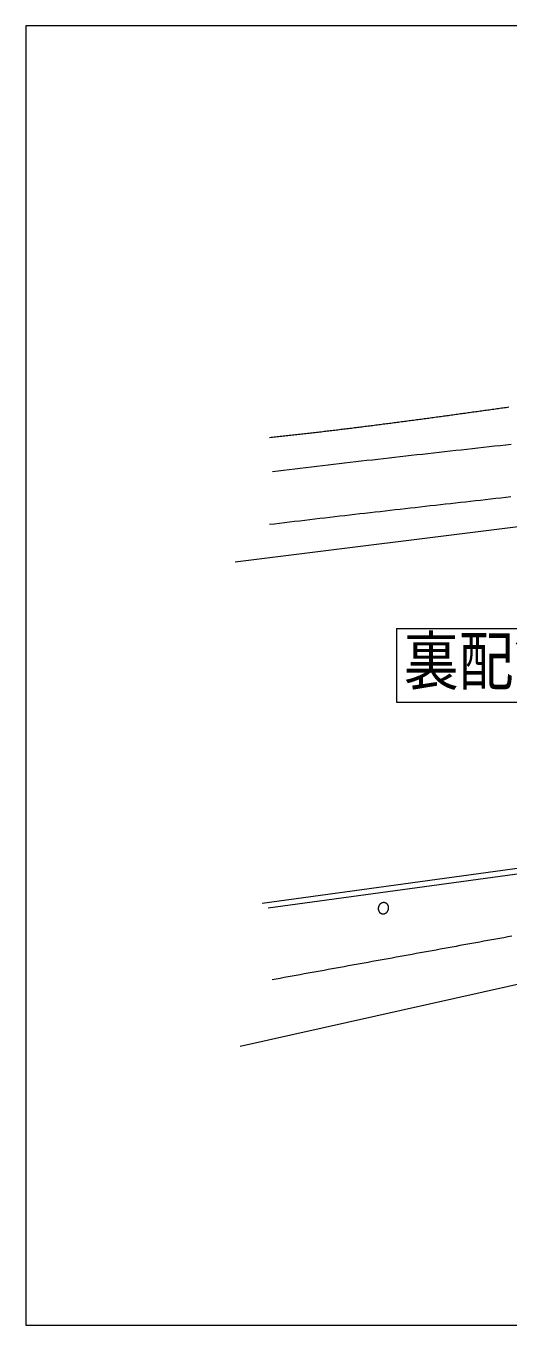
# Model space of a CAD drawing. Units: millimetres on the paper. Extents: x -305 to 305, y -152 to 152.
# Drawn here: x -231.7 to -207.2, y -111.6 to -45.6 of the extents above; entities that cross this region are included whole.
import ezdxf
from ezdxf.enums import TextEntityAlignment as Align

# ---------------------------------------------------------------- set-up
doc = ezdxf.new("R2010")
doc.units = ezdxf.units.MM
doc.layers.add('0-1_RV', color=7, linetype='Continuous', lineweight=9)
doc.styles.add('ＭＳ ゴシック', font='')
doc.styles.get('ＭＳ ゴシック').set_extended_font_data('MS Gothic')

msp = doc.modelspace()

# ---------------------------------------------------------------- linework, layer by layer
at = {"layer": '0-1_RV'}
for p, q in [((-192.602, -69.303), (-221.034, -72.871)), ((-212.825, -76.232), (-212.825, -79.978)), ((-212.825, -76.232), (-202.825, -76.232)), ((-212.825, -79.978), (-202.825, -79.978)), ((-219.661, -90.191), (-194.754, -86.768)), ((-219.353, -90.438), (-194.447, -87.014)), ((-184.995, -89.444), (-220.773, -97.485))]:
    msp.add_line(p, q, dxfattribs=at)
msp.add_lwpolyline([(-231.654, -111.629), (-164.163, -111.629), (-164.163, -45.625), (-231.654, -45.625)], close=True, dxfattribs=at)
for points in [[(-207.811, -65.094), (-207.888, -65.105), (-207.965, -65.116), (-208.042, -65.127), (-208.118, -65.137), (-208.195, -65.148), (-208.272, -65.159), (-208.349, -65.17), (-208.426, -65.18), (-208.503, -65.191), (-208.58, -65.202), (-208.657, -65.212), (-208.733, -65.223), (-208.81, -65.234), (-208.887, -65.245), (-208.964, -65.255), (-209.041, -65.266), (-209.118, -65.277), (-209.195, -65.287), (-209.271, -65.298), (-209.348, -65.309), (-209.425, -65.319), (-209.502, -65.33), (-209.579, -65.34), (-209.656, -65.351), (-209.733, -65.362), (-209.81, -65.372), (-209.886, -65.383), (-209.963, -65.393), (-210.04, -65.404), (-210.117, -65.414), (-210.194, -65.425), (-210.271, -65.435), (-210.348, -65.446), (-210.425, -65.457), (-210.502, -65.467), (-210.578, -65.477), (-210.655, -65.488), (-210.732, -65.498), (-210.809, -65.509)], [(-207.119, -64.997), (-207.196, -65.008), (-207.273, -65.019), (-207.35, -65.03), (-207.427, -65.04), (-207.504, -65.051), (-207.581, -65.062), (-207.657, -65.073), (-207.734, -65.084), (-207.811, -65.094)], [(-213.81, -65.905), (-213.887, -65.915), (-213.964, -65.924), (-214.041, -65.934), (-214.118, -65.944), (-214.195, -65.954), (-214.272, -65.963), (-214.349, -65.973), (-214.426, -65.983), (-214.503, -65.992), (-214.58, -66.002), (-214.657, -66.012), (-214.734, -66.021), (-214.811, -66.031), (-214.888, -66.041), (-214.965, -66.05), (-215.042, -66.06), (-215.119, -66.069), (-215.196, -66.079), (-215.273, -66.088), (-215.35, -66.098), (-215.427, -66.107), (-215.504, -66.116), (-215.581, -66.126), (-215.658, -66.135), (-215.735, -66.144), (-215.812, -66.154), (-215.889, -66.163), (-215.966, -66.172), (-216.043, -66.182), (-216.12, -66.191), (-216.197, -66.2), (-216.274, -66.209), (-216.351, -66.218), (-216.428, -66.228), (-216.505, -66.237), (-216.582, -66.246), (-216.66, -66.255), (-216.737, -66.264), (-216.814, -66.273)], [(-210.809, -65.509), (-210.886, -65.519), (-210.963, -65.53), (-211.04, -65.54), (-211.117, -65.55), (-211.194, -65.561), (-211.271, -65.571), (-211.347, -65.582), (-211.424, -65.592), (-211.501, -65.602), (-211.578, -65.612), (-211.655, -65.623), (-211.732, -65.633), (-211.809, -65.643), (-211.886, -65.654), (-211.963, -65.664), (-212.04, -65.674), (-212.117, -65.684), (-212.194, -65.694), (-212.271, -65.705), (-212.347, -65.715), (-212.424, -65.725), (-212.501, -65.735), (-212.578, -65.745), (-212.655, -65.755), (-212.732, -65.765), (-212.809, -65.775), (-212.886, -65.785), (-212.963, -65.795), (-213.04, -65.805), (-213.117, -65.815), (-213.194, -65.825), (-213.271, -65.835), (-213.348, -65.845), (-213.425, -65.855), (-213.502, -65.865), (-213.579, -65.875), (-213.656, -65.885), (-213.733, -65.895), (-213.81, -65.905)], [(-216.814, -66.273), (-216.891, -66.282), (-216.968, -66.291), (-217.045, -66.3), (-217.122, -66.309), (-217.199, -66.318), (-217.276, -66.327), (-217.353, -66.335), (-217.43, -66.344), (-217.508, -66.353), (-217.585, -66.362), (-217.662, -66.37), (-217.739, -66.379), (-217.816, -66.388), (-217.893, -66.397), (-217.97, -66.405), (-218.047, -66.414), (-218.124, -66.422), (-218.202, -66.431), (-218.279, -66.439), (-218.356, -66.448), (-218.433, -66.456), (-218.51, -66.465), (-218.587, -66.473), (-218.664, -66.482), (-218.742, -66.49), (-218.819, -66.498), (-218.896, -66.507), (-218.973, -66.515), (-219.05, -66.523), (-219.127, -66.532), (-219.205, -66.54), (-219.282, -66.548), (-219.282, -66.548)], [(-207.004, -66.888), (-207.286, -66.919), (-207.568, -66.95), (-207.85, -66.981), (-208.132, -67.013), (-208.414, -67.044), (-208.697, -67.076), (-208.979, -67.107), (-209.261, -67.139), (-209.543, -67.17), (-209.825, -67.201), (-210.107, -67.233), (-210.389, -67.265), (-210.671, -67.296), (-210.953, -67.328), (-211.235, -67.359), (-211.517, -67.391), (-211.799, -67.423), (-212.082, -67.455), (-212.364, -67.486), (-212.646, -67.518), (-212.928, -67.55), (-213.21, -67.582), (-213.492, -67.614), (-213.774, -67.646), (-214.056, -67.678), (-214.338, -67.71), (-214.62, -67.742), (-214.902, -67.774), (-215.184, -67.807), (-215.466, -67.839)], [(-215.466, -67.839), (-215.748, -67.872), (-216.03, -67.905), (-216.312, -67.937), (-216.594, -67.97), (-216.876, -68.003), (-217.158, -68.037), (-217.439, -68.07), (-217.721, -68.103), (-218.003, -68.137), (-218.285, -68.17), (-218.567, -68.204), (-218.849, -68.238), (-219.13, -68.272), (-219.13, -68.272)], [(-207.029, -69.556), (-207.285, -69.584), (-207.54, -69.613), (-207.795, -69.641), (-208.051, -69.67), (-208.306, -69.699), (-208.561, -69.727), (-208.817, -69.756), (-209.072, -69.784), (-209.327, -69.813), (-209.583, -69.842), (-209.838, -69.87), (-210.093, -69.899), (-210.349, -69.928), (-210.604, -69.957), (-210.859, -69.985), (-211.115, -70.014), (-211.37, -70.043), (-211.625, -70.072), (-211.881, -70.101), (-212.136, -70.13), (-212.391, -70.159), (-212.646, -70.188), (-212.902, -70.217), (-213.157, -70.246), (-213.412, -70.275), (-213.668, -70.304), (-213.923, -70.333), (-214.178, -70.362), (-214.433, -70.392), (-214.689, -70.421), (-214.944, -70.45), (-215.199, -70.48), (-215.454, -70.509), (-215.71, -70.539), (-215.965, -70.569)], [(-215.965, -70.569), (-216.22, -70.599), (-216.475, -70.628), (-216.73, -70.658), (-216.986, -70.688), (-217.241, -70.719), (-217.496, -70.749), (-217.751, -70.779), (-218.006, -70.81), (-218.261, -70.84), (-218.516, -70.871), (-218.772, -70.901), (-219.027, -70.932), (-219.282, -70.963)], [(-213.755, -90.408), (-213.756, -90.412), (-213.757, -90.416), (-213.758, -90.419), (-213.758, -90.423), (-213.759, -90.427), (-213.759, -90.431), (-213.76, -90.435), (-213.76, -90.439), (-213.761, -90.443), (-213.761, -90.447), (-213.761, -90.451), (-213.761, -90.455), (-213.762, -90.459), (-213.762, -90.463), (-213.762, -90.467), (-213.762, -90.471), (-213.762, -90.476), (-213.762, -90.48), (-213.762, -90.484), (-213.761, -90.488), (-213.761, -90.492), (-213.761, -90.496), (-213.76, -90.5), (-213.76, -90.504), (-213.76, -90.508), (-213.759, -90.512), (-213.758, -90.516), (-213.758, -90.52), (-213.757, -90.523), (-213.756, -90.527), (-213.756, -90.531), (-213.755, -90.535), (-213.754, -90.539), (-213.753, -90.543), (-213.752, -90.547), (-213.751, -90.551), (-213.75, -90.555), (-213.749, -90.559), (-213.747, -90.562)], [(-213.688, -90.268), (-213.69, -90.271), (-213.693, -90.274), (-213.695, -90.277), (-213.698, -90.281), (-213.7, -90.284), (-213.702, -90.287), (-213.705, -90.29), (-213.707, -90.294), (-213.709, -90.297), (-213.711, -90.3), (-213.714, -90.304), (-213.716, -90.307), (-213.718, -90.311), (-213.72, -90.314), (-213.722, -90.318), (-213.724, -90.321), (-213.726, -90.325), (-213.727, -90.328), (-213.729, -90.332), (-213.731, -90.335), (-213.733, -90.339), (-213.734, -90.343), (-213.736, -90.346), (-213.738, -90.35), (-213.739, -90.354), (-213.741, -90.358), (-213.742, -90.361), (-213.743, -90.365), (-213.745, -90.369), (-213.746, -90.373), (-213.747, -90.377), (-213.748, -90.38), (-213.75, -90.384), (-213.751, -90.388), (-213.752, -90.392), (-213.753, -90.396), (-213.754, -90.4), (-213.755, -90.404), (-213.755, -90.408)], [(-213.56, -90.18), (-213.564, -90.181), (-213.568, -90.183), (-213.571, -90.184), (-213.575, -90.186), (-213.579, -90.187), (-213.583, -90.189), (-213.586, -90.19), (-213.59, -90.192), (-213.594, -90.194), (-213.597, -90.196), (-213.601, -90.197), (-213.604, -90.199), (-213.608, -90.201), (-213.611, -90.203), (-213.615, -90.205), (-213.618, -90.207), (-213.622, -90.21), (-213.625, -90.212), (-213.628, -90.214), (-213.632, -90.216), (-213.635, -90.219), (-213.638, -90.221), (-213.641, -90.224), (-213.644, -90.226), (-213.648, -90.229), (-213.651, -90.231), (-213.654, -90.234), (-213.657, -90.236), (-213.66, -90.239), (-213.663, -90.242), (-213.666, -90.245), (-213.668, -90.247), (-213.671, -90.25), (-213.674, -90.253), (-213.677, -90.256), (-213.68, -90.259), (-213.682, -90.262), (-213.685, -90.265), (-213.688, -90.268)], [(-213.406, -90.178), (-213.41, -90.177), (-213.414, -90.175), (-213.418, -90.174), (-213.421, -90.173), (-213.425, -90.172), (-213.429, -90.172), (-213.433, -90.171), (-213.437, -90.17), (-213.441, -90.169), (-213.445, -90.169), (-213.449, -90.168), (-213.453, -90.168), (-213.457, -90.167), (-213.461, -90.167), (-213.465, -90.167), (-213.469, -90.167), (-213.473, -90.166), (-213.477, -90.166), (-213.481, -90.166), (-213.485, -90.166), (-213.489, -90.167), (-213.493, -90.167), (-213.497, -90.167), (-213.501, -90.167), (-213.505, -90.168), (-213.509, -90.168), (-213.513, -90.169), (-213.517, -90.169), (-213.521, -90.17), (-213.525, -90.171), (-213.529, -90.172), (-213.533, -90.172), (-213.537, -90.173), (-213.541, -90.174), (-213.545, -90.175), (-213.549, -90.176), (-213.552, -90.177), (-213.556, -90.179), (-213.56, -90.18)], [(-213.283, -90.27), (-213.285, -90.267), (-213.287, -90.264), (-213.29, -90.26), (-213.292, -90.257), (-213.295, -90.254), (-213.297, -90.251), (-213.3, -90.248), (-213.303, -90.245), (-213.305, -90.242), (-213.308, -90.239), (-213.311, -90.236), (-213.314, -90.233), (-213.317, -90.231), (-213.32, -90.228), (-213.323, -90.225), (-213.326, -90.223), (-213.329, -90.22), (-213.332, -90.218), (-213.335, -90.215), (-213.338, -90.213), (-213.342, -90.21), (-213.345, -90.208), (-213.348, -90.206), (-213.352, -90.204), (-213.355, -90.201), (-213.358, -90.199), (-213.362, -90.197), (-213.365, -90.195), (-213.369, -90.193), (-213.373, -90.192), (-213.376, -90.19), (-213.38, -90.188), (-213.383, -90.186), (-213.387, -90.185), (-213.391, -90.183), (-213.395, -90.182), (-213.398, -90.18), (-213.402, -90.179), (-213.406, -90.178)], [(-213.233, -90.417), (-213.233, -90.413), (-213.233, -90.409), (-213.234, -90.405), (-213.234, -90.401), (-213.235, -90.397), (-213.235, -90.393), (-213.236, -90.389), (-213.236, -90.385), (-213.237, -90.381), (-213.238, -90.377), (-213.239, -90.373), (-213.239, -90.369), (-213.24, -90.365), (-213.241, -90.361), (-213.242, -90.357), (-213.243, -90.353), (-213.245, -90.35), (-213.246, -90.346), (-213.247, -90.342), (-213.248, -90.338), (-213.25, -90.334), (-213.251, -90.331), (-213.252, -90.327), (-213.254, -90.323), (-213.255, -90.319), (-213.257, -90.316), (-213.259, -90.312), (-213.26, -90.308), (-213.262, -90.305), (-213.264, -90.301), (-213.266, -90.298), (-213.268, -90.294), (-213.27, -90.291), (-213.272, -90.287), (-213.274, -90.284), (-213.276, -90.28), (-213.278, -90.277), (-213.28, -90.273), (-213.283, -90.27)], [(-213.263, -90.569), (-213.262, -90.565), (-213.26, -90.562), (-213.258, -90.558), (-213.257, -90.554), (-213.255, -90.551), (-213.254, -90.547), (-213.252, -90.543), (-213.251, -90.539), (-213.25, -90.535), (-213.248, -90.532), (-213.247, -90.528), (-213.246, -90.524), (-213.245, -90.52), (-213.244, -90.516), (-213.243, -90.512), (-213.242, -90.508), (-213.241, -90.505), (-213.24, -90.501), (-213.239, -90.497), (-213.238, -90.493), (-213.237, -90.489), (-213.237, -90.485), (-213.236, -90.481), (-213.235, -90.477), (-213.235, -90.473), (-213.234, -90.469), (-213.234, -90.465), (-213.234, -90.461), (-213.233, -90.457), (-213.233, -90.453), (-213.233, -90.449), (-213.233, -90.445), (-213.232, -90.441), (-213.232, -90.437), (-213.232, -90.433), (-213.232, -90.429), (-213.233, -90.425), (-213.233, -90.421), (-213.233, -90.417)], [(-213.747, -90.562), (-213.746, -90.566), (-213.745, -90.57), (-213.743, -90.574), (-213.742, -90.578), (-213.74, -90.581), (-213.739, -90.585), (-213.737, -90.589), (-213.736, -90.592), (-213.734, -90.596), (-213.732, -90.6), (-213.73, -90.603), (-213.729, -90.607), (-213.727, -90.61), (-213.725, -90.614), (-213.723, -90.617), (-213.721, -90.621), (-213.718, -90.624), (-213.716, -90.628), (-213.714, -90.631), (-213.712, -90.634), (-213.709, -90.637), (-213.707, -90.641), (-213.705, -90.644), (-213.702, -90.647), (-213.699, -90.65), (-213.697, -90.653), (-213.694, -90.656), (-213.692, -90.659), (-213.689, -90.662), (-213.686, -90.665), (-213.683, -90.668), (-213.68, -90.671), (-213.677, -90.674), (-213.675, -90.676), (-213.672, -90.679), (-213.668, -90.682), (-213.665, -90.684), (-213.662, -90.687), (-213.659, -90.689)], [(-213.659, -90.689), (-213.656, -90.692), (-213.653, -90.694), (-213.649, -90.696), (-213.646, -90.699), (-213.643, -90.701), (-213.639, -90.703), (-213.636, -90.705), (-213.632, -90.707), (-213.629, -90.709), (-213.625, -90.711), (-213.622, -90.713), (-213.618, -90.715), (-213.614, -90.716), (-213.611, -90.718), (-213.607, -90.719), (-213.603, -90.721), (-213.6, -90.722), (-213.596, -90.724), (-213.592, -90.725), (-213.588, -90.726), (-213.584, -90.728), (-213.58, -90.729), (-213.577, -90.73), (-213.573, -90.731), (-213.569, -90.732), (-213.565, -90.733), (-213.561, -90.733), (-213.557, -90.734), (-213.553, -90.735), (-213.549, -90.735), (-213.545, -90.736), (-213.541, -90.736), (-213.537, -90.737), (-213.533, -90.737), (-213.529, -90.737), (-213.525, -90.738), (-213.521, -90.738), (-213.517, -90.738), (-213.513, -90.738)], [(-213.513, -90.738), (-213.509, -90.738), (-213.505, -90.738), (-213.501, -90.737), (-213.497, -90.737), (-213.493, -90.737), (-213.489, -90.736), (-213.485, -90.736), (-213.481, -90.735), (-213.477, -90.735), (-213.473, -90.734), (-213.469, -90.734), (-213.465, -90.733), (-213.461, -90.732), (-213.457, -90.731), (-213.453, -90.73), (-213.449, -90.729), (-213.445, -90.728), (-213.442, -90.727), (-213.438, -90.726), (-213.434, -90.724), (-213.43, -90.723), (-213.426, -90.722), (-213.423, -90.72), (-213.419, -90.719), (-213.415, -90.717), (-213.411, -90.716), (-213.408, -90.714), (-213.404, -90.712), (-213.401, -90.711), (-213.397, -90.709), (-213.393, -90.707), (-213.39, -90.705), (-213.386, -90.703), (-213.383, -90.701), (-213.379, -90.699), (-213.376, -90.697), (-213.373, -90.695), (-213.369, -90.693), (-213.366, -90.69)], [(-213.366, -90.69), (-213.363, -90.688), (-213.359, -90.686), (-213.356, -90.683), (-213.353, -90.681), (-213.35, -90.679), (-213.347, -90.676), (-213.343, -90.673), (-213.34, -90.671), (-213.337, -90.668), (-213.334, -90.665), (-213.331, -90.663), (-213.328, -90.66), (-213.326, -90.657), (-213.323, -90.654), (-213.32, -90.651), (-213.317, -90.649), (-213.314, -90.646), (-213.312, -90.643), (-213.309, -90.64), (-213.307, -90.637), (-213.304, -90.633), (-213.301, -90.63), (-213.299, -90.627), (-213.297, -90.624), (-213.294, -90.621), (-213.292, -90.617), (-213.289, -90.614), (-213.287, -90.611), (-213.285, -90.607), (-213.283, -90.604), (-213.281, -90.601), (-213.279, -90.597), (-213.276, -90.594), (-213.274, -90.59), (-213.272, -90.587), (-213.271, -90.583), (-213.269, -90.58), (-213.267, -90.576), (-213.265, -90.573)], [(-213.265, -90.573), (-213.263, -90.569), (-213.263, -90.569)], [(-208.592, -92.169), (-208.795, -92.206), (-208.998, -92.243), (-209.201, -92.28), (-209.404, -92.317), (-209.607, -92.354), (-209.81, -92.391), (-210.012, -92.427), (-210.215, -92.464), (-210.418, -92.501), (-210.621, -92.538), (-210.824, -92.575), (-211.027, -92.612), (-211.23, -92.649), (-211.433, -92.685), (-211.636, -92.722), (-211.839, -92.759), (-212.042, -92.796), (-212.244, -92.833), (-212.447, -92.87), (-212.65, -92.907), (-212.853, -92.944), (-213.056, -92.981), (-213.259, -93.017), (-213.462, -93.054), (-213.665, -93.091), (-213.868, -93.128), (-214.071, -93.165), (-214.273, -93.202), (-214.476, -93.239), (-214.679, -93.276), (-214.882, -93.313), (-215.085, -93.35), (-215.288, -93.387), (-215.491, -93.424), (-215.694, -93.461), (-215.897, -93.497), (-216.1, -93.534), (-216.302, -93.571), (-216.505, -93.608)], [(-206.969, -91.875), (-207.172, -91.911), (-207.375, -91.948), (-207.578, -91.985), (-207.78, -92.022), (-207.983, -92.059), (-208.186, -92.096), (-208.389, -92.133), (-208.592, -92.169)], [(-216.505, -93.608), (-216.708, -93.645), (-216.911, -93.682), (-217.114, -93.719), (-217.317, -93.756), (-217.52, -93.793), (-217.723, -93.83), (-217.926, -93.867), (-218.128, -93.905), (-218.331, -93.942), (-218.534, -93.979), (-218.737, -94.017), (-218.94, -94.054), (-219.142, -94.092), (-219.142, -94.092)]]:
    msp.add_lwpolyline(points, dxfattribs=at)

# ---------------------------------------------------------------- texts
at = {"layer": '0-1_RV', "style": 'ＭＳ ゴシック', "width": 0.85}
msp.add_text('裏配管A', height=2.405, dxfattribs=at).set_placement((-212.463, -79.818), align=Align.BOTTOM_LEFT)

doc.saveas('drawing.dxf')
